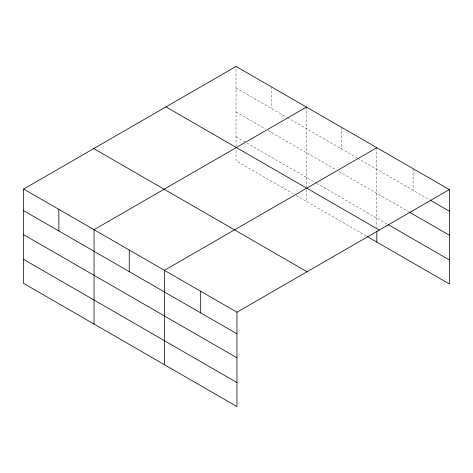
<?xml version="1.0" encoding="UTF-8"?>
<svg xmlns="http://www.w3.org/2000/svg" width="473" height="473" viewBox="0 0 473 473"><rect width="100%" height="100%" fill="white"/><g stroke="black" fill="none" stroke-linecap="round" stroke-linejoin="round"><path stroke-width="0.35" stroke-dasharray="2.37 1.77" d="M236.039 146.246L236.039 66.433M236.039 88.043L286.591 117.233M287.235 117.6L356.985 157.87M357.623 158.242L429.626 199.813M236.039 112.048L265.477 129.046M268.031 130.524L335.865 169.689M339.07 171.533L408.631 211.697M236.039 136.786L316.029 182.968M316.668 183.341L387.003 223.942M293.632 194.042L236.039 160.79L236.039 149.155M296.193 195.52L366.587 236.163M413.089 168.648L413.089 190.258M376.821 147.712L376.821 227.525M341.624 127.391L341.624 149.007M306.433 107.069L306.433 186.882M306.433 189.791L306.433 201.433M271.236 86.754L271.236 108.364"/><path stroke-width="0.71" d="M367.225 236.535L449.35 283.948L449.35 189.584L236.039 66.433L23.65 189.052L23.65 283.416L236.961 406.567L236.961 312.21L23.65 189.052M306.433 107.069L94.044 229.695L94.044 324.052M376.821 147.712L164.438 270.331L164.438 364.695M236.961 312.21L449.35 189.584M430.264 200.18L449.35 211.195M409.269 212.064L449.35 235.205M388.274 224.681L449.35 259.943M165.952 106.898L379.263 230.049M93.737 148.587L307.048 271.744M23.65 210.662L236.961 333.82M23.65 234.673L236.961 357.825M23.65 259.405L236.961 382.562M376.821 231.161L376.821 242.075M200.7 291.273L200.7 312.884M129.241 250.016L129.241 271.626M58.847 209.373L58.847 230.984"/></g></svg>
